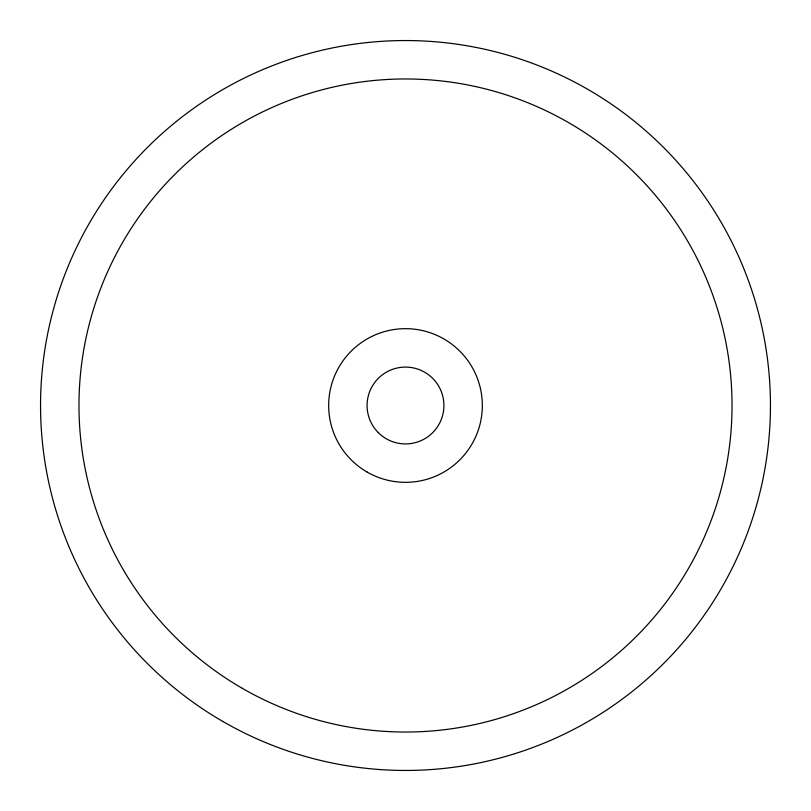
<?xml version="1.0" encoding="UTF-8"?>
<svg xmlns="http://www.w3.org/2000/svg" width="811" height="811" viewBox="0 0 811 811"><rect width="100%" height="100%" fill="white"/><g stroke="black" fill="none" stroke-linecap="round" stroke-linejoin="round"><path stroke-width="1.22" d="M223.025 721.557A364.95 364.95 0 0 0 770.45 405.5A364.95 364.95 0 0 0 223.025 89.443A364.95 364.95 0 0 0 223.025 721.557M378.331 432.668A38.411 38.411 0 0 0 442.603 415.445A38.411 38.411 0 0 0 395.555 368.397A38.411 38.411 0 0 0 378.331 432.668M242.236 688.286A326.539 326.539 0 0 0 732.039 405.5A326.539 326.539 0 0 0 242.236 122.714A326.539 326.539 0 0 0 242.236 688.286M367.089 472.043A76.832 76.832 0 0 0 482.332 405.5A76.832 76.832 0 0 0 367.089 338.957A76.832 76.832 0 0 0 367.089 472.043"/></g></svg>
